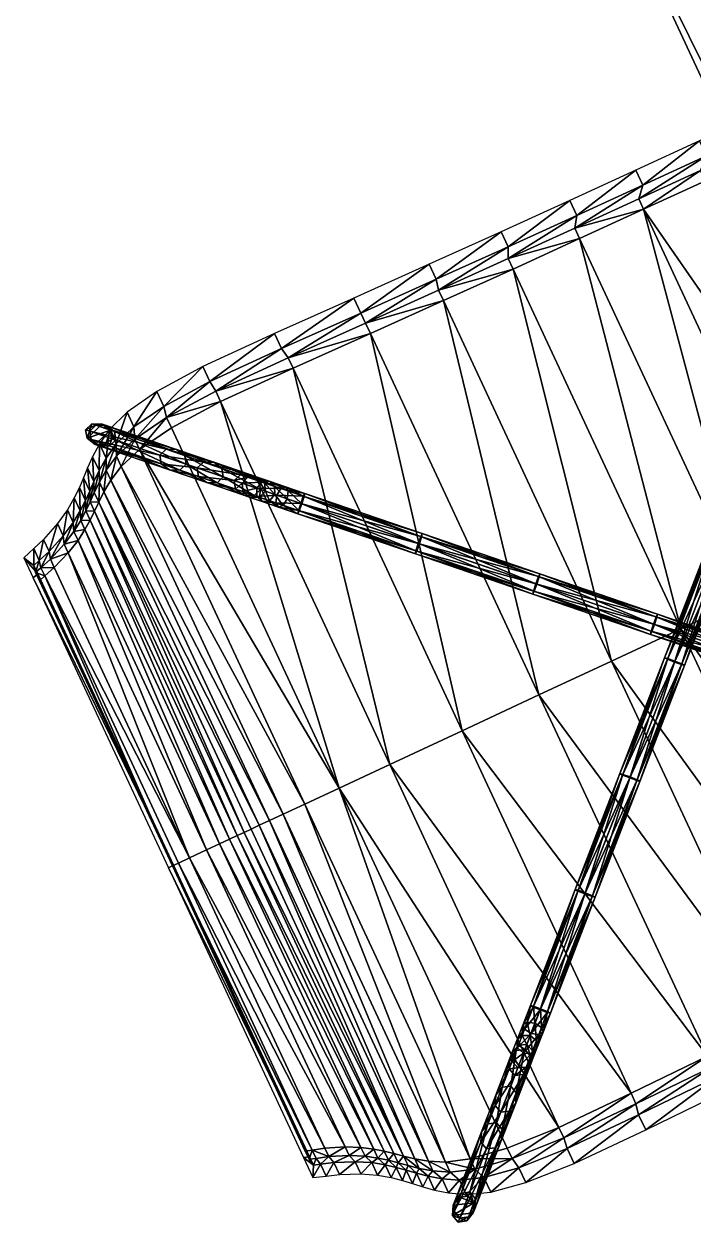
# Model space of a CAD drawing. Header units: centimetres. Extents: x -39 to 191, y -125 to 47.
# Drawn here: x -39.4 to -2, y -124.8 to -57.8 of the extents above; entities that cross this region are included whole.
import ezdxf

# ---------------------------------------------------------------- set-up
doc = ezdxf.new("R2010")
doc.units = ezdxf.units.CM
doc.layers.get('0').update_dxf_attribs({"color": 214})

msp = doc.modelspace()

# ---------------------------------------------------------------- meshes
at = {"color": 236}
mesh = msp.add_polyface(dxfattribs=at)
corners = [(154.803, 29.98, 73.369), (190.725, -47.056, 73.369), (-8.333, -46.091, 73.369), (27.59, -123.128, 73.369), (154.803, 29.98, 74.371), (190.725, -47.056, 74.371), (-8.333, -46.091, 74.371), (27.59, -123.128, 74.371), (189.803, -45.068, -0.071), (190.73, -47.054, -0.071), (187.941, -45.936, -0.071), (188.867, -47.923, -0.071), (189.803, -45.068, 68.878), (190.73, -47.054, 68.878), (187.941, -45.936, 68.878), (188.867, -47.923, 68.878), (154.809, 29.977, -0.071), (155.736, 27.991, -0.071), (152.947, 29.109, -0.071), (153.873, 27.122, -0.071), (154.809, 29.977, 68.878), (155.736, 27.991, 68.878), (152.947, 29.109, 68.878), (153.873, 27.122, 68.878), (28.541, -120.266, -0.071), (29.467, -122.252, -0.071), (26.678, -121.134, -0.071), (27.605, -123.121, -0.071), (28.541, -120.266, 68.878), (29.467, -122.252, 68.878), (26.678, -121.134, 68.878), (27.605, -123.121, 68.878), (-6.453, -45.221, -0.071), (-5.527, -47.207, -0.071), (-8.316, -46.089, -0.071), (-7.389, -48.076, -0.071), (-6.453, -45.221, 68.878), (-5.527, -47.207, 68.878), (-8.316, -46.089, 68.878), (-7.389, -48.076, 68.878), (154.803, 29.98, 68.878), (190.725, -47.056, 68.878), (-8.333, -46.091, 68.878), (27.59, -123.128, 68.878), (154.803, 29.98, 73.323), (190.725, -47.056, 73.323), (-8.333, -46.091, 73.323), (27.59, -123.128, 73.323), (153.777, 27.161, 68.878), (187.906, -46.03, 68.878), (-5.514, -47.117, 68.878), (28.616, -120.308, 68.878), (153.777, 27.161, 73.323), (187.906, -46.03, 73.323), (-5.514, -47.117, 73.323), (28.616, -120.308, 73.323)]
mesh.append_faces([[corners[k] for k in face] for face in [(0, 2, 3, 0), (3, 1, 0, 3), (4, 5, 7, 4), (7, 6, 4, 7), (0, 1, 5, 0), (5, 4, 0, 5), (1, 3, 7, 1), (7, 5, 1, 7), (3, 2, 6, 3), (6, 7, 3, 6), (2, 0, 4, 2), (4, 6, 2, 4), (8, 10, 11, 8), (11, 9, 8, 11), (12, 13, 15, 12), (15, 14, 12, 15), (8, 9, 13, 8), (13, 12, 8, 13), (9, 11, 15, 9), (15, 13, 9, 15), (11, 10, 14, 11), (14, 15, 11, 14), (10, 8, 12, 10), (12, 14, 10, 12), (16, 18, 19, 16), (19, 17, 16, 19), (20, 21, 23, 20), (23, 22, 20, 23), (16, 17, 21, 16), (21, 20, 16, 21), (17, 19, 23, 17), (23, 21, 17, 23), (19, 18, 22, 19), (22, 23, 19, 22), (18, 16, 20, 18), (20, 22, 18, 20), (24, 26, 27, 24), (27, 25, 24, 27), (28, 29, 31, 28), (31, 30, 28, 31), (24, 25, 29, 24), (29, 28, 24, 29), (25, 27, 31, 25), (31, 29, 25, 31), (27, 26, 30, 27), (30, 31, 27, 30), (26, 24, 28, 26), (28, 30, 26, 28), (32, 34, 35, 32), (35, 33, 32, 35), (36, 37, 39, 36), (39, 38, 36, 39), (32, 33, 37, 32), (37, 36, 32, 37), (33, 35, 39, 33), (39, 37, 33, 39), (35, 34, 38, 35), (38, 39, 35, 38), (34, 32, 36, 34), (36, 38, 34, 36), (45, 44, 40, 45), (40, 41, 45, 40), (47, 45, 41, 47), (41, 43, 47, 41), (46, 47, 43, 46), (43, 42, 46, 43), (44, 46, 42, 44), (42, 40, 44, 42), (48, 52, 53, 48), (53, 49, 48, 53), (49, 53, 55, 49), (55, 51, 49, 55), (51, 55, 54, 51), (54, 50, 51, 54), (50, 54, 52, 50), (52, 48, 50, 52), (48, 49, 41, 48), (41, 40, 48, 41), (53, 52, 44, 53), (44, 45, 53, 44), (49, 51, 43, 49), (43, 41, 49, 43), (55, 53, 45, 55), (45, 47, 55, 45), (51, 50, 42, 51), (42, 43, 51, 42), (54, 55, 47, 54), (47, 46, 54, 47), (50, 48, 40, 50), (40, 42, 50, 40), (52, 54, 46, 52), (46, 44, 52, 46)]], dxfattribs={"vtx2": -1, "vtx3": -1, "color": 236})
at = {"color": 74}
mesh = msp.add_polyface(dxfattribs=at)
corners = [(-4.727, -68.133, 46.685), (-4.997, -67.554, 46.685), (-8.576, -69.196, 46.504), (8.08, -86.59, 46.811), (-1.271, -66.538, 46.806), (4.63, -88.199, 46.689), (1.061, -89.863, 46.508), (-8.306, -69.775, 46.504), (1.819, -64.405, 46.879), (-1.54, -65.96, 46.806), (2.088, -64.983, 46.88), (1.868, -62.704, 47.261), (-1.595, -64.307, 47.185), (-1.208, -65.136, 47.186), (2.255, -63.533, 47.262), (-5.161, -65.95, 47.06), (-4.774, -66.78, 47.061), (-8.854, -67.642, 46.874), (-8.467, -68.473, 46.875), (1.501, -80.62, 44.515), (1.898, -80.771, 44.338), (-0.478, -86.925, 44.268), (-0.877, -86.778, 44.445), (1.334, -80.562, 44.94), (-1.047, -86.728, 44.869), (1.496, -80.632, 45.365), (-0.887, -86.804, 45.294), (1.892, -80.787, 45.541), (-0.493, -86.963, 45.471), (2.289, -80.938, 45.365), (2.456, -80.996, 44.94), (-0.094, -87.111, 45.294), (2.294, -80.926, 44.515), (0.075, -87.161, 44.869), (-0.084, -87.084, 44.445), (3.88, -74.461, 44.749), (3.715, -74.397, 45.174), (3.88, -74.461, 45.599), (4.276, -74.614, 45.775), (4.673, -74.767, 45.599), (4.276, -74.614, 44.573)]
mesh.append_faces([[corners[k] for k in face] for face in [(0, 1, 2, 0), (3, 4, 0, 3), (0, 5, 3, 0), (6, 5, 0, 6), (0, 7, 6, 0), (8, 9, 4, 8), (4, 10, 8, 4), (9, 1, 0, 9), (0, 4, 9, 0), (11, 12, 13, 11), (13, 14, 11, 13), (12, 15, 16, 12), (16, 13, 12, 16), (15, 17, 18, 15), (18, 16, 15, 18), (14, 13, 9, 14), (9, 8, 14, 9), (13, 16, 1, 13), (1, 9, 13, 1), (16, 18, 2, 16), (2, 1, 16, 2), (19, 20, 21, 19), (21, 22, 19, 21), (23, 19, 22, 23), (22, 24, 23, 22), (25, 23, 24, 25), (24, 26, 25, 24), (27, 25, 26, 27), (26, 28, 27, 26), (29, 27, 28, 29), (30, 29, 31, 30), (32, 30, 33, 32), (20, 32, 34, 20), (20, 19, 35, 20), (19, 23, 36, 19), (23, 25, 37, 23), (25, 27, 38, 25), (27, 29, 39, 27), (32, 20, 40, 32)]], dxfattribs={"vtx2": -1, "vtx3": -1, "color": 74})
mesh = msp.add_polyface(dxfattribs=at)
corners = [(-8.576, -69.196, 46.504), (-8.306, -69.775, 46.504), (-4.727, -68.133, 46.685), (-24.608, -76.438, 44.948), (-24.336, -77.022, 44.948), (-20.007, -75.083, 45.488), (-20.278, -74.5, 45.488), (-15.922, -73.241, 45.918), (-16.193, -72.66, 45.917), (-12.029, -71.475, 46.252), (-12.3, -70.895, 46.252), (-28.394, -78.891, 44.787), (-18.93, -99.185, 44.787), (-14.881, -97.297, 44.949), (-10.582, -95.293, 45.49), (-6.522, -93.399, 45.92), (-2.648, -91.593, 46.256), (-8.854, -67.642, 46.874), (-12.698, -69.393, 46.614), (-12.31, -70.225, 46.615), (-8.467, -68.473, 46.875), (-16.716, -71.211, 46.269), (-16.327, -72.045, 46.269), (-20.933, -73.105, 45.826), (-20.543, -73.942, 45.826), (-25.373, -75.086, 45.273), (-24.982, -75.926, 45.273), (-24.76, -83.653, 43.054), (-25.669, -83.342, 42.595), (-26.081, -83.388, 42.917), (-24.614, -83.889, 42.655), (-25.372, -83.63, 42.273), (-24.668, -84.32, 42.49), (-23.764, -84.18, 43.671), (-25.019, -83.751, 43.453), (-25.241, -84.124, 43.619), (-23.683, -84.022, 43.244), (-23.717, -84.196, 42.818)]
mesh.append_faces([[corners[k] for k in face] for face in [(0, 1, 2, 0), (3, 4, 5, 3), (5, 6, 3, 5), (6, 5, 7, 6), (7, 8, 6, 7), (8, 7, 9, 8), (9, 10, 8, 9), (10, 9, 1, 10), (1, 0, 10, 1), (4, 11, 12, 4), (5, 4, 13, 5), (7, 5, 14, 7), (9, 7, 15, 9), (1, 9, 16, 1), (17, 18, 19, 17), (19, 20, 17, 19), (18, 21, 22, 18), (22, 19, 18, 22), (21, 23, 24, 21), (24, 22, 21, 24), (23, 25, 26, 23), (26, 24, 23, 26), (20, 19, 10, 20), (10, 0, 20, 10), (19, 22, 8, 19), (8, 10, 19, 8), (22, 24, 6, 22), (6, 8, 22, 6), (24, 26, 3, 24), (3, 6, 24, 3), (27, 28, 29, 27), (30, 31, 28, 30), (28, 27, 30, 28), (31, 30, 32, 31), (33, 34, 35, 33), (36, 27, 34, 36), (34, 33, 36, 34), (37, 30, 27, 37), (27, 36, 37, 27)]], dxfattribs={"vtx2": -1, "vtx3": -1, "color": 74})
mesh = msp.add_polyface(dxfattribs=at)
corners = [(-6.522, -93.399, 45.92), (-2.648, -91.593, 46.256), (-12.029, -71.475, 46.252), (1.061, -89.863, 46.508), (-8.306, -69.775, 46.504), (-0.877, -86.778, 44.445), (-0.478, -86.925, 44.268), (-2.979, -93.401, 44.071), (-3.379, -93.255, 44.247), (-1.047, -86.728, 44.869), (-3.55, -93.211, 44.672), (-0.887, -86.804, 45.294), (-3.393, -93.294, 45.097), (-0.493, -86.963, 45.471), (-3, -93.455, 45.273), (-0.094, -87.111, 45.294), (-2.601, -93.6, 45.097), (0.075, -87.161, 44.869), (-2.429, -93.644, 44.672), (-0.084, -87.084, 44.445), (-2.586, -93.562, 44.247), (2.289, -80.938, 45.365), (2.456, -80.996, 44.94), (2.294, -80.926, 44.515), (1.898, -80.771, 44.338), (2.303, -93.995, 44.445), (-4.267, -91.748, 44.247), (-4.122, -91.348, 44.071), (2.446, -93.595, 44.268), (2.232, -94.157, 44.869), (-4.344, -91.908, 44.672), (2.276, -93.986, 45.294), (-4.306, -91.734, 45.097), (2.407, -93.582, 45.471), (-4.177, -91.329, 45.273), (2.551, -93.181, 45.294), (-4.031, -90.93, 45.097), (2.621, -93.019, 44.869), (-3.955, -90.77, 44.672), (2.578, -93.191, 44.445), (-3.992, -90.943, 44.247)]
mesh.append_faces([[corners[k] for k in face] for face in [(0, 1, 2, 0), (1, 3, 4, 1), (5, 6, 7, 5), (7, 8, 5, 7), (9, 5, 8, 9), (8, 10, 9, 8), (11, 9, 10, 11), (10, 12, 11, 10), (13, 11, 12, 13), (12, 14, 13, 12), (15, 13, 14, 15), (14, 16, 15, 14), (17, 15, 16, 17), (16, 18, 17, 16), (19, 17, 18, 19), (18, 20, 19, 18), (6, 19, 20, 6), (20, 7, 6, 20), (13, 15, 21, 13), (15, 17, 22, 15), (17, 19, 23, 17), (19, 6, 24, 19), (25, 26, 27, 25), (27, 28, 25, 27), (29, 30, 26, 29), (26, 25, 29, 26), (31, 32, 30, 31), (30, 29, 31, 30), (33, 34, 32, 33), (32, 31, 33, 32), (35, 36, 34, 35), (34, 33, 35, 34), (37, 38, 36, 37), (36, 35, 37, 36), (39, 40, 38, 39), (38, 37, 39, 38), (28, 27, 40, 28), (40, 39, 28, 40)]], dxfattribs={"vtx2": -1, "vtx3": -1, "color": 74})
mesh = msp.add_polyface(dxfattribs=at)
corners = [(-10.582, -95.293, 45.49), (-6.522, -93.399, 45.92), (-15.922, -73.241, 45.918), (-17.185, -86.431, 44.239), (-23.764, -84.18, 43.671), (-23.911, -84.579, 43.847), (-17.331, -86.83, 44.415), (-17.107, -86.271, 43.815), (-23.683, -84.022, 43.244), (-17.143, -86.445, 43.39), (-23.717, -84.196, 42.818), (-17.272, -86.85, 43.214), (-23.844, -84.602, 42.641), (-10.843, -89.498, 43.846), (-17.418, -87.249, 43.39), (-10.697, -89.099, 43.67), (-10.92, -89.658, 44.271), (-17.496, -87.409, 43.815), (-10.883, -89.485, 44.695), (-17.46, -87.235, 44.239), (-10.754, -89.08, 44.872), (-10.608, -88.68, 44.695), (-10.531, -88.52, 44.271), (-10.568, -88.694, 43.846), (-4.267, -91.748, 44.247), (-4.122, -91.348, 44.071), (-4.344, -91.908, 44.672), (-4.306, -91.734, 45.097), (-4.177, -91.329, 45.273), (-4.031, -90.93, 45.097), (-3.955, -90.77, 44.672), (-3.992, -90.943, 44.247)]
mesh.append_faces([[corners[k] for k in face] for face in [(0, 1, 2, 0), (3, 4, 5, 3), (5, 6, 3, 5), (7, 8, 4, 7), (4, 3, 7, 4), (9, 10, 8, 9), (8, 7, 9, 8), (11, 12, 10, 11), (10, 9, 11, 10), (13, 14, 11, 13), (11, 15, 13, 11), (16, 17, 14, 16), (14, 13, 16, 14), (18, 19, 17, 18), (17, 16, 18, 17), (20, 6, 19, 20), (19, 18, 20, 19), (21, 3, 6, 21), (6, 20, 21, 6), (22, 7, 3, 22), (3, 21, 22, 3), (23, 9, 7, 23), (7, 22, 23, 7), (15, 11, 9, 15), (9, 23, 15, 9), (24, 13, 15, 24), (15, 25, 24, 15), (13, 24, 26, 13), (27, 18, 16, 27), (28, 20, 18, 28), (18, 27, 28, 18), (29, 21, 20, 29), (20, 28, 29, 20), (30, 22, 21, 30), (21, 29, 30, 21), (31, 23, 22, 31), (22, 30, 31, 22), (25, 15, 23, 25), (23, 31, 25, 23)]], dxfattribs={"vtx2": -1, "vtx3": -1, "color": 74})
mesh = msp.add_polyface(dxfattribs=at)
corners = [(-27.074, -102.983, 67.318), (-18.698, -120.947, 67.318), (-18.151, -121.091, 63.42), (-26.681, -102.8, 63.42), (-21.749, -100.5, 46.099), (-12.359, -120.637, 46.096), (-9.467, -119.48, 44.787), (-18.93, -99.185, 44.787), (-5.427, -117.572, 44.948), (-31.139, -80.363, 46.096), (-32.932, -81.56, 48.604), (-23.68, -101.4, 48.611), (-33.961, -82.51, 51.993), (-24.89, -101.964, 52), (-34.529, -83.274, 55.764), (-25.648, -102.318, 55.767), (-34.923, -83.933, 59.568), (-26.225, -102.587, 59.568), (-35.211, -84.508, 63.42), (-28.394, -78.891, 44.787), (-14.881, -97.297, 44.949), (-24.336, -77.022, 44.948), (-10.582, -95.293, 45.49), (-20.007, -75.083, 45.488), (-14.428, -121.241, 48.604), (-15.818, -121.418, 51.993), (-16.768, -121.362, 55.764), (-17.526, -121.241, 59.568), (-31.091, -104.856, 90.451), (-30.746, -104.695, 89.323), (-38.232, -88.642, 89.324), (-38.528, -88.908, 90.452), (-30.125, -104.406, 87.297), (-29.174, -103.962, 83.257), (-36.921, -87.35, 83.258), (-37.698, -88.164, 87.299), (-28.453, -103.626, 79.232), (-36.369, -86.651, 79.233), (-27.902, -103.369, 75.23), (-35.981, -86.043, 75.23), (-27.462, -103.164, 71.257), (-35.692, -85.514, 71.257), (-35.451, -85.019, 67.318), (-38.871, -88.752, 92.571), (-31.313, -104.96, 92.571), (-31.023, -104.824, 91.624), (-38.623, -88.526, 91.624)]
mesh.append_faces([[corners[k] for k in face] for face in [(0, 1, 2, 0), (2, 3, 0, 2), (4, 5, 6, 4), (6, 7, 4, 6), (7, 6, 8, 7), (4, 9, 10, 4), (10, 11, 4, 10), (11, 10, 12, 11), (12, 13, 11, 12), (13, 12, 14, 13), (14, 15, 13, 14), (15, 14, 16, 15), (16, 17, 15, 16), (17, 16, 18, 17), (18, 3, 17, 18), (0, 3, 18, 0), (4, 7, 19, 4), (7, 20, 21, 7), (20, 22, 23, 20), (4, 11, 24, 4), (11, 13, 25, 11), (13, 15, 26, 13), (15, 17, 27, 15), (17, 3, 2, 17), (28, 29, 30, 28), (30, 31, 28, 30), (32, 33, 34, 32), (34, 35, 32, 34), (33, 36, 37, 33), (37, 34, 33, 37), (36, 38, 39, 36), (38, 40, 41, 38), (40, 0, 42, 40), (32, 35, 30, 32), (30, 29, 32, 30), (43, 44, 45, 43), (45, 46, 43, 45), (46, 45, 28, 46), (28, 31, 46, 28)]], dxfattribs={"vtx2": -1, "vtx3": -1, "color": 74})
mesh = msp.add_polyface(dxfattribs=at)
corners = [(-28.667, -78.306, 44.787), (-28.394, -78.891, 44.787), (-24.336, -77.022, 44.948), (-24.608, -76.438, 44.948), (-25.373, -75.086, 45.273), (-29.389, -76.929, 45.097), (-28.997, -77.771, 45.097), (-24.982, -75.926, 45.273), (-26.511, -84.139, 41.007), (-28.592, -83.427, 30.592), (-28.239, -83.098, 30.564), (-26.158, -83.81, 40.978), (-27.089, -84.127, 41.075), (-26.236, -83.335, 41.007), (-28.317, -82.623, 30.592), (-28.778, -82.279, 30.66), (-26.699, -82.99, 41.075), (-25.875, -83.907, 41.622), (-26.206, -84.243, 41.709), (-27.139, -83.924, 42.127), (-27.552, -83.783, 41.144), (-27.194, -83.456, 42.214), (-27.63, -83.307, 41.173), (-26.864, -83.12, 42.127), (-27.277, -82.978, 41.144), (-26.34, -83.113, 41.918), (-25.931, -83.439, 41.709), (-26.365, -83.74, 43.051), (-26.356, -84.192, 42.917), (-26.081, -83.388, 42.917), (-25.669, -83.342, 42.595), (-25.372, -83.63, 42.273), (-25.363, -84.082, 42.139), (-25.241, -84.124, 43.619), (-25.019, -83.751, 43.453), (-24.76, -83.653, 43.054)]
mesh.append_faces([[corners[k] for k in face] for face in [(0, 1, 2, 0), (2, 3, 0, 2), (4, 5, 6, 4), (6, 7, 4, 6), (7, 6, 0, 7), (0, 3, 7, 0), (8, 9, 10, 8), (10, 11, 8, 10), (9, 8, 12, 9), (13, 14, 15, 13), (15, 16, 13, 15), (11, 10, 14, 11), (14, 13, 11, 14), (11, 17, 18, 11), (19, 20, 12, 19), (21, 22, 20, 21), (20, 19, 21, 20), (23, 24, 22, 23), (22, 21, 23, 22), (25, 16, 24, 25), (24, 23, 25, 24), (26, 13, 16, 26), (16, 25, 26, 16), (17, 11, 13, 17), (13, 26, 17, 13), (27, 21, 19, 27), (19, 28, 27, 19), (29, 23, 21, 29), (21, 27, 29, 21), (30, 25, 23, 30), (23, 29, 30, 23), (31, 26, 25, 31), (25, 30, 31, 25), (32, 17, 26, 32), (26, 31, 32, 26), (33, 27, 28, 33), (34, 29, 27, 34), (27, 33, 34, 27), (29, 34, 35, 29)]], dxfattribs={"vtx2": -1, "vtx3": -1, "color": 74})
mesh = msp.add_polyface(dxfattribs=at)
corners = [(-31.41, -79.783, 46.096), (-31.139, -80.363, 46.096), (-28.394, -78.891, 44.787), (-28.667, -78.306, 44.787), (-33.198, -80.988, 48.604), (-32.932, -81.56, 48.604), (-33.961, -82.51, 51.993), (-29.389, -76.929, 45.097), (-31.951, -78.323, 46.319), (-31.562, -79.157, 46.32), (-28.997, -77.771, 45.097), (-33.624, -79.481, 48.694), (-33.241, -80.302, 48.695), (-30.671, -82.716, 20.327), (-34.601, -81.371, 1.158), (-34.249, -81.043, 1.129), (-30.319, -82.387, 20.298), (-31.247, -82.705, 20.396), (-35.177, -81.361, 1.228), (-31.708, -82.361, 20.465), (-35.638, -81.017, 1.297), (-31.433, -81.557, 20.465), (-35.363, -80.212, 1.297), (-35.716, -80.541, 1.326), (-30.857, -81.567, 20.396), (-34.788, -80.223, 1.228), (-30.396, -81.912, 20.327), (-34.326, -80.567, 1.158), (-29.707, -82.596, 30.757), (-31.786, -81.885, 20.494), (-29.629, -83.072, 30.729), (-29.354, -82.268, 30.729), (-28.778, -82.279, 30.66), (-28.317, -82.623, 30.592), (-28.239, -83.098, 30.564), (-27.277, -82.978, 41.144), (-26.699, -82.99, 41.075)]
mesh.append_faces([[corners[k] for k in face] for face in [(0, 1, 2, 0), (2, 3, 0, 2), (0, 4, 5, 0), (5, 1, 0, 5), (6, 5, 4, 6), (7, 8, 9, 7), (9, 10, 7, 9), (8, 11, 12, 8), (12, 9, 8, 12), (10, 9, 0, 10), (0, 3, 10, 0), (9, 12, 4, 9), (4, 0, 9, 4), (13, 14, 15, 13), (15, 16, 13, 15), (17, 18, 14, 17), (14, 13, 17, 14), (19, 20, 18, 19), (18, 17, 19, 18), (21, 22, 23, 21), (24, 25, 22, 24), (22, 21, 24, 22), (26, 27, 25, 26), (25, 24, 26, 25), (16, 15, 27, 16), (27, 26, 16, 27), (28, 29, 19, 28), (19, 30, 28, 19), (31, 21, 29, 31), (29, 28, 31, 29), (32, 24, 21, 32), (21, 31, 32, 21), (33, 26, 24, 33), (24, 32, 33, 24), (34, 16, 26, 34), (26, 33, 34, 26), (35, 31, 28, 35), (36, 32, 31, 36), (31, 35, 36, 31)]], dxfattribs={"vtx2": -1, "vtx3": -1, "color": 74})
mesh = msp.add_polyface(dxfattribs=at)
corners = [(-28.394, -78.891, 44.787), (-31.139, -80.363, 46.096), (-21.749, -100.5, 46.099), (-26.206, -84.243, 41.709), (-26.511, -84.139, 41.007), (-26.158, -83.81, 40.978), (-26.729, -84.25, 41.918), (-27.089, -84.127, 41.075), (-27.139, -83.924, 42.127), (-25.647, -84.434, 42.273), (-25.875, -83.907, 41.622), (-25.363, -84.082, 42.139), (-26.059, -84.48, 42.595), (-26.356, -84.192, 42.917), (-24.889, -84.694, 42.655), (-24.668, -84.32, 42.49), (-25.149, -84.791, 43.054), (-25.294, -84.555, 43.453), (-25.241, -84.124, 43.619), (-25.372, -83.63, 42.273), (-23.992, -85.001, 42.818), (-23.844, -84.602, 42.641), (-24.072, -85.159, 43.244), (-24.039, -84.985, 43.671), (-23.911, -84.579, 43.847), (-23.764, -84.18, 43.671), (-24.614, -83.889, 42.655), (-23.717, -84.196, 42.818), (-17.418, -87.249, 43.39), (-17.272, -86.85, 43.214), (-17.496, -87.409, 43.815), (-17.46, -87.235, 44.239), (-17.331, -86.83, 44.415)]
mesh.append_faces([[corners[k] for k in face] for face in [(0, 1, 2, 0), (3, 4, 5, 3), (6, 7, 4, 6), (4, 3, 6, 4), (7, 6, 8, 7), (9, 3, 10, 9), (10, 11, 9, 10), (12, 6, 3, 12), (3, 9, 12, 3), (13, 8, 6, 13), (6, 12, 13, 6), (14, 9, 11, 14), (11, 15, 14, 11), (16, 12, 9, 16), (9, 14, 16, 9), (17, 13, 12, 17), (12, 16, 17, 12), (13, 17, 18, 13), (15, 11, 19, 15), (20, 14, 15, 20), (15, 21, 20, 15), (22, 16, 14, 22), (14, 20, 22, 14), (23, 17, 16, 23), (16, 22, 23, 16), (24, 18, 17, 24), (17, 23, 24, 17), (18, 24, 25, 18), (21, 15, 26, 21), (26, 27, 21, 26), (28, 20, 21, 28), (21, 29, 28, 21), (30, 22, 20, 30), (20, 28, 30, 20), (31, 23, 22, 31), (22, 30, 31, 22), (32, 24, 23, 32), (23, 31, 32, 23)]], dxfattribs={"vtx2": -1, "vtx3": -1, "color": 74})
mesh = msp.add_polyface(dxfattribs=at)
corners = [(-33.198, -80.988, 48.604), (-34.222, -81.95, 51.993), (-33.961, -82.51, 51.993), (-34.785, -82.725, 55.763), (-34.529, -83.274, 55.764), (-33.624, -79.481, 48.694), (-34.612, -80.45, 52.028), (-34.237, -81.256, 52.028), (-33.241, -80.302, 48.695), (-35.166, -81.26, 55.838), (-34.797, -82.05, 55.839), (-35.551, -81.97, 59.723), (-35.19, -82.744, 59.723), (-35.829, -82.593, 63.668), (-35.475, -83.352, 63.668), (-35.174, -83.395, 59.568), (-34.601, -81.371, 1.158), (-34.829, -81.293, 0.049), (-34.477, -80.965, 0.02), (-34.249, -81.043, 1.129), (-35.177, -81.361, 1.228), (-35.405, -81.283, 0.119), (-35.638, -81.017, 1.297), (-35.866, -80.939, 0.189), (-35.716, -80.541, 1.326), (-35.943, -80.463, 0.218), (-35.363, -80.212, 1.297), (-35.591, -80.135, 0.189), (-34.788, -80.223, 1.228), (-35.015, -80.145, 0.119), (-34.326, -80.567, 1.158), (-34.554, -80.489, 0.049), (-31.786, -81.885, 20.494), (-31.708, -82.361, 20.465), (-31.433, -81.557, 20.465)]
mesh.append_faces([[corners[k] for k in face] for face in [(23, 31, 21, 23)]], dxfattribs={"vtx0": -1, "vtx1": -1, "vtx3": -1, "color": 74})
mesh.append_faces([[corners[k] for k in face] for face in [(23, 27, 29, 23), (23, 29, 31, 23), (31, 17, 21, 31)]], dxfattribs={"vtx0": -1, "vtx2": -1, "vtx3": -1, "color": 74})
mesh.append_faces([[corners[k] for k in face] for face in [(0, 1, 2, 0), (1, 3, 4, 1), (5, 6, 7, 5), (7, 8, 5, 7), (6, 9, 10, 6), (10, 7, 6, 10), (9, 11, 12, 9), (12, 10, 9, 12), (11, 13, 14, 11), (8, 7, 1, 8), (1, 0, 8, 1), (7, 10, 3, 7), (3, 1, 7, 3), (10, 12, 15, 10), (16, 17, 18, 16), (18, 19, 16, 18), (20, 21, 17, 20), (17, 16, 20, 17), (22, 23, 21, 22), (21, 20, 22, 21), (24, 25, 23, 24), (23, 22, 24, 23), (26, 27, 25, 26), (25, 24, 26, 25), (28, 29, 27, 28), (27, 26, 28, 27), (30, 31, 29, 30), (29, 28, 30, 29), (19, 18, 31, 19), (31, 30, 19, 31), (32, 24, 22, 32), (22, 33, 32, 22), (24, 32, 34, 24), (23, 25, 27, 23), (31, 18, 17, 31)]], dxfattribs={"vtx2": -1, "vtx3": -1, "color": 74})
mesh = msp.add_polyface(dxfattribs=at)
corners = [(-35.692, -84.502, 67.318), (-35.451, -85.019, 67.318), (-35.211, -84.508, 63.42), (-35.456, -83.981, 63.42), (-36.214, -85.544, 75.23), (-35.981, -86.043, 75.23), (-35.692, -85.514, 71.257), (-35.929, -85.005, 71.257), (-27.074, -102.983, 67.318), (-36.369, -86.651, 79.233), (-28.453, -103.626, 79.232), (-27.902, -103.369, 75.23), (-27.462, -103.164, 71.257), (-34.529, -83.274, 55.764), (-33.961, -82.51, 51.993), (-34.222, -81.95, 51.993), (-34.785, -82.725, 55.763), (-35.174, -83.395, 59.568), (-34.923, -83.933, 59.568), (-35.475, -83.352, 63.668), (-35.19, -82.744, 59.723), (-35.551, -81.97, 59.723), (-35.829, -82.593, 63.668), (-36.061, -83.15, 67.672), (-35.714, -83.895, 67.672), (-35.954, -84.424, 71.729), (-34.797, -82.05, 55.839), (-28.592, -83.427, 30.592), (-30.671, -82.716, 20.327), (-30.319, -82.387, 20.298), (-28.239, -83.098, 30.564), (-29.168, -83.416, 30.66), (-31.247, -82.705, 20.396), (-29.629, -83.072, 30.729), (-31.708, -82.361, 20.465), (-27.089, -84.127, 41.075), (-27.552, -83.783, 41.144), (-27.63, -83.307, 41.173), (-29.707, -82.596, 30.757), (-27.277, -82.978, 41.144)]
mesh.append_faces([[corners[k] for k in face] for face in [(0, 1, 2, 0), (2, 3, 0, 2), (4, 5, 6, 4), (6, 7, 4, 6), (7, 6, 1, 7), (1, 0, 7, 1), (2, 1, 8, 2), (5, 9, 10, 5), (6, 5, 11, 6), (1, 6, 12, 1), (13, 14, 15, 13), (16, 17, 18, 16), (18, 13, 16, 18), (17, 3, 2, 17), (2, 18, 17, 2), (19, 20, 21, 19), (22, 23, 24, 22), (24, 19, 22, 24), (25, 24, 23, 25), (17, 16, 26, 17), (20, 19, 3, 20), (3, 17, 20, 3), (19, 24, 0, 19), (0, 3, 19, 0), (24, 25, 7, 24), (7, 0, 24, 7), (4, 7, 25, 4), (27, 28, 29, 27), (29, 30, 27, 29), (31, 32, 28, 31), (28, 27, 31, 28), (33, 34, 32, 33), (32, 31, 33, 32), (35, 31, 27, 35), (36, 33, 31, 36), (31, 35, 36, 31), (37, 38, 33, 37), (33, 36, 37, 33), (38, 37, 39, 38)]], dxfattribs={"vtx2": -1, "vtx3": -1, "color": 74})
mesh = msp.add_polyface(dxfattribs=at)
corners = [(-38.448, -88.179, 89.325), (-38.232, -88.642, 89.324), (-37.698, -88.164, 87.299), (-37.917, -87.696, 87.299), (-36.921, -87.35, 83.258), (-37.144, -86.87, 83.258), (-36.369, -86.651, 79.233), (-36.597, -86.161, 79.233), (-35.981, -86.043, 75.23), (-36.214, -85.544, 75.23), (-38.743, -88.448, 90.452), (-38.528, -88.908, 90.452), (-36.061, -83.15, 67.672), (-36.295, -83.692, 71.729), (-35.954, -84.424, 71.729), (-36.576, -84.275, 75.832), (-36.242, -84.993, 75.832), (-36.96, -84.942, 79.976), (-36.632, -85.645, 79.976), (-37.515, -85.706, 84.154), (-37.194, -86.394, 84.154), (-38.305, -86.593, 88.357), (-37.992, -87.265, 88.356), (-38.85, -87.111, 90.464), (-38.54, -87.774, 90.464), (-39.394, -87.631, 92.571), (-38.842, -88.055, 91.624), (-38.871, -88.752, 92.571), (-38.623, -88.526, 91.624)]
mesh.append_faces([[corners[k] for k in face] for face in [(0, 1, 2, 0), (2, 3, 0, 2), (3, 2, 4, 3), (4, 5, 3, 4), (5, 4, 6, 5), (6, 7, 5, 6), (7, 6, 8, 7), (8, 9, 7, 8), (10, 11, 1, 10), (1, 0, 10, 1), (12, 13, 14, 12), (13, 15, 16, 13), (16, 14, 13, 16), (15, 17, 18, 15), (18, 16, 15, 18), (17, 19, 20, 17), (20, 18, 17, 20), (19, 21, 22, 19), (22, 20, 19, 22), (21, 23, 24, 21), (24, 22, 21, 24), (23, 25, 26, 23), (26, 24, 23, 26), (25, 27, 28, 25), (28, 26, 25, 28), (14, 16, 9, 14), (16, 18, 7, 16), (7, 9, 16, 7), (18, 20, 5, 18), (5, 7, 18, 5), (20, 22, 3, 20), (3, 5, 20, 3), (22, 24, 0, 22), (0, 3, 22, 0), (24, 26, 10, 24), (10, 0, 24, 10), (26, 28, 11, 26), (11, 10, 26, 11)]], dxfattribs={"vtx2": -1, "vtx3": -1, "color": 74})
mesh = msp.add_polyface(dxfattribs=at)
corners = [(1.061, -89.863, 46.508), (10.429, -109.951, 46.504), (13.987, -108.266, 46.685), (4.63, -88.199, 46.689), (-2.648, -91.593, 46.256), (6.733, -111.711, 46.252), (-5.882, -99.738, 43.846), (-5.483, -99.883, 43.67), (-7.986, -106.366, 43.214), (-6.054, -99.695, 44.271), (-8.386, -106.221, 43.39), (-5.898, -99.778, 44.695), (-8.558, -106.178, 43.815), (-5.504, -99.939, 44.872), (-8.402, -106.262, 44.239), (-5.105, -100.084, 44.695), (-8.008, -106.424, 44.415), (-5.089, -100.045, 43.846), (-4.933, -100.128, 44.271), (-7.436, -106.611, 43.815), (-7.593, -106.527, 43.39), (-3.379, -93.255, 44.247), (-2.979, -93.401, 44.071), (-3.55, -93.211, 44.672), (-3.393, -93.294, 45.097), (-3, -93.455, 45.273), (-2.601, -93.6, 45.097), (-2.429, -93.644, 44.672), (-2.586, -93.562, 44.247), (8.548, -96.131, 44.515), (2.303, -93.995, 44.445), (2.446, -93.595, 44.268), (8.688, -95.73, 44.338), (8.485, -96.296, 44.94), (2.232, -94.157, 44.869), (8.536, -96.127, 45.365), (2.276, -93.986, 45.294), (8.672, -95.724, 45.541), (2.407, -93.582, 45.471), (8.812, -95.323, 45.365), (2.551, -93.181, 45.294), (2.578, -93.191, 44.445), (8.823, -95.327, 44.515)]
mesh.append_faces([[corners[k] for k in face] for face in [(0, 1, 2, 0), (2, 3, 0, 2), (4, 5, 1, 4), (1, 0, 4, 1), (6, 7, 8, 6), (9, 6, 10, 9), (11, 9, 12, 11), (13, 11, 14, 13), (15, 13, 16, 15), (17, 18, 19, 17), (7, 17, 20, 7), (21, 22, 7, 21), (7, 6, 21, 7), (23, 21, 6, 23), (6, 9, 23, 6), (24, 23, 9, 24), (9, 11, 24, 9), (25, 24, 11, 25), (11, 13, 25, 11), (26, 25, 13, 26), (13, 15, 26, 13), (27, 26, 15, 27), (15, 18, 27, 15), (28, 27, 18, 28), (18, 17, 28, 18), (22, 28, 17, 22), (17, 7, 22, 17), (29, 30, 31, 29), (31, 32, 29, 31), (33, 34, 30, 33), (30, 29, 33, 30), (35, 36, 34, 35), (34, 33, 35, 34), (37, 38, 36, 37), (36, 35, 37, 36), (39, 40, 38, 39), (38, 37, 39, 38), (32, 31, 41, 32), (41, 42, 32, 41)]], dxfattribs={"vtx2": -1, "vtx3": -1, "color": 74})
mesh = msp.add_polyface(dxfattribs=at)
corners = [(-5.427, -117.572, 44.948), (-14.881, -97.297, 44.949), (-18.93, -99.185, 44.787), (-1.158, -115.503, 45.488), (-11.231, -113.587, 42.655), (-10.802, -113.657, 42.49), (-11.067, -114.343, 42.139), (-10.889, -112.702, 42.818), (-10.489, -112.845, 42.641), (-11.062, -112.662, 43.244), (-11.472, -113.723, 43.054), (-10.907, -112.748, 43.671), (-11.385, -113.986, 43.453), (-10.514, -112.911, 43.847), (-11.02, -114.222, 43.619), (-10.114, -113.054, 43.671), (-9.94, -113.095, 43.244), (-10.592, -114.292, 43.453), (-10.096, -113.008, 42.818), (-10.35, -114.156, 43.054), (-10.438, -113.893, 42.655), (-8.386, -106.221, 43.39), (-7.986, -106.366, 43.214), (-8.558, -106.178, 43.815), (-8.402, -106.262, 44.239), (-8.008, -106.424, 44.415), (-7.609, -106.568, 44.239), (-7.436, -106.611, 43.815), (-7.593, -106.527, 43.39), (-5.882, -99.738, 43.846), (-6.054, -99.695, 44.271), (-5.898, -99.778, 44.695), (-5.504, -99.939, 44.872), (-4.344, -91.908, 44.672), (-10.92, -89.658, 44.271), (-10.843, -89.498, 43.846), (-4.306, -91.734, 45.097)]
mesh.append_faces([[corners[k] for k in face] for face in [(0, 1, 2, 0), (1, 0, 3, 1), (4, 5, 6, 4), (7, 8, 5, 7), (5, 4, 7, 5), (9, 7, 4, 9), (4, 10, 9, 4), (11, 9, 10, 11), (10, 12, 11, 10), (13, 11, 12, 13), (12, 14, 13, 12), (15, 13, 14, 15), (16, 15, 17, 16), (18, 16, 19, 18), (19, 20, 18, 19), (8, 18, 20, 8), (20, 5, 8, 20), (21, 22, 8, 21), (8, 7, 21, 8), (23, 21, 7, 23), (7, 9, 23, 7), (24, 23, 9, 24), (9, 11, 24, 9), (25, 24, 11, 25), (11, 13, 25, 11), (26, 25, 13, 26), (13, 15, 26, 13), (27, 26, 15, 27), (15, 16, 27, 15), (28, 27, 16, 28), (16, 18, 28, 16), (22, 28, 18, 22), (18, 8, 22, 18), (22, 21, 29, 22), (21, 23, 30, 21), (23, 24, 31, 23), (24, 25, 32, 24), (33, 34, 35, 33), (34, 33, 36, 34)]], dxfattribs={"vtx2": -1, "vtx3": -1, "color": 74})
mesh = msp.add_polyface(dxfattribs=at)
corners = [(-1.158, -115.503, 45.488), (-10.582, -95.293, 45.49), (-14.881, -97.297, 44.949), (2.878, -113.558, 45.918), (-6.522, -93.399, 45.92), (6.733, -111.711, 46.252), (-2.648, -91.593, 46.256), (-5.154, -118.157, 44.948), (-0.887, -116.085, 45.488), (-5.427, -117.572, 44.948), (3.149, -114.139, 45.917), (7.003, -112.291, 46.252), (10.698, -110.53, 46.504), (10.429, -109.951, 46.504), (-8.604, -121.503, 45.097), (-4.61, -119.612, 45.273), (-5.002, -118.772, 45.273), (-8.996, -120.662, 45.097), (-0.239, -117.484, 45.826), (-0.629, -116.647, 45.826), (3.923, -115.471, 46.269), (3.534, -114.637, 46.269), (7.899, -113.561, 46.614), (7.51, -112.729, 46.615), (11.71, -111.742, 46.874), (11.323, -110.911, 46.875), (-9.194, -120.065, 44.787), (-8.008, -106.424, 44.415), (-7.609, -106.568, 44.239), (-5.105, -100.084, 44.695), (-4.933, -100.128, 44.271), (-7.436, -106.611, 43.815), (-7.593, -106.527, 43.39), (-5.089, -100.045, 43.846), (-7.986, -106.366, 43.214), (-5.483, -99.883, 43.67)]
mesh.append_faces([[corners[k] for k in face] for face in [(0, 1, 2, 0), (1, 0, 3, 1), (3, 4, 1, 3), (4, 3, 5, 4), (5, 6, 4, 5), (7, 8, 0, 7), (0, 9, 7, 0), (8, 10, 3, 8), (3, 0, 8, 3), (10, 11, 5, 10), (5, 3, 10, 5), (11, 12, 13, 11), (13, 5, 11, 13), (14, 15, 16, 14), (16, 17, 14, 16), (15, 18, 19, 15), (19, 16, 15, 19), (18, 20, 21, 18), (21, 19, 18, 21), (20, 22, 23, 20), (23, 21, 20, 23), (22, 24, 25, 22), (25, 23, 22, 25), (17, 16, 7, 17), (7, 26, 17, 7), (16, 19, 8, 16), (8, 7, 16, 8), (19, 21, 10, 19), (10, 8, 19, 10), (21, 23, 11, 21), (11, 10, 21, 11), (23, 25, 12, 23), (12, 11, 23, 12), (27, 28, 29, 27), (30, 29, 28, 30), (28, 31, 30, 28), (31, 32, 33, 31), (32, 34, 35, 32)]], dxfattribs={"vtx2": -1, "vtx3": -1, "color": 74})
mesh = msp.add_polyface(dxfattribs=at)
corners = [(-30.746, -104.695, 89.323), (-23.26, -120.748, 89.324), (-22.551, -120.647, 87.299), (-30.125, -104.406, 87.297), (-21.428, -120.575, 83.258), (-29.174, -103.962, 83.257), (-20.537, -120.601, 79.233), (-28.453, -103.626, 79.232), (-19.823, -120.695, 75.23), (-27.902, -103.369, 75.23), (-19.232, -120.813, 71.257), (-27.462, -103.164, 71.257), (-18.698, -120.947, 67.318), (-27.074, -102.983, 67.318), (-14.428, -121.241, 48.604), (-12.359, -120.637, 46.096), (-21.749, -100.5, 46.099), (-15.818, -121.418, 51.993), (-23.68, -101.4, 48.611), (-16.768, -121.362, 55.764), (-24.89, -101.964, 52), (-17.526, -121.241, 59.568), (-25.648, -102.318, 55.767), (-18.151, -121.091, 63.42), (-26.225, -102.587, 59.568), (-31.091, -104.856, 90.451), (-23.655, -120.804, 90.452), (-31.313, -104.96, 92.571), (-23.755, -121.167, 92.571), (-23.423, -121.123, 91.624), (-31.023, -104.824, 91.624), (-11.848, -115.186, 41.007), (-11.369, -115.126, 40.978), (-12.162, -117.178, 30.564), (-12.211, -115.635, 41.075), (-12.64, -117.237, 30.592), (-12.244, -116.212, 41.144), (-13.002, -117.685, 30.66), (-12.074, -115.281, 41.918), (-11.732, -114.885, 41.709), (-12.087, -115.804, 42.127), (-11.764, -116.148, 42.214), (-11.93, -116.578, 41.173), (-11.818, -114.62, 42.595), (-11.519, -114.334, 42.273), (-11.789, -115.033, 42.917), (-11.448, -115.33, 43.051), (-11.385, -113.986, 43.453)]
mesh.append_faces([[corners[k] for k in face] for face in [(0, 1, 2, 0), (2, 3, 0, 2), (3, 2, 4, 3), (4, 5, 3, 4), (5, 4, 6, 5), (6, 7, 5, 6), (7, 6, 8, 7), (8, 9, 7, 8), (9, 8, 10, 9), (10, 11, 9, 10), (11, 10, 12, 11), (12, 13, 11, 12), (14, 15, 16, 14), (17, 14, 18, 17), (19, 17, 20, 19), (21, 19, 22, 21), (23, 21, 24, 23), (25, 26, 1, 25), (1, 0, 25, 1), (27, 28, 29, 27), (29, 30, 27, 29), (30, 29, 26, 30), (26, 25, 30, 26), (31, 32, 33, 31), (34, 31, 35, 34), (36, 34, 37, 36), (38, 39, 31, 38), (31, 34, 38, 31), (40, 38, 34, 40), (34, 36, 40, 34), (41, 40, 36, 41), (36, 42, 41, 36), (43, 44, 39, 43), (39, 38, 43, 39), (45, 43, 38, 45), (38, 40, 45, 38), (40, 41, 46, 40), (43, 45, 47, 43)]], dxfattribs={"vtx2": -1, "vtx3": -1, "color": 74})
mesh = msp.add_polyface(dxfattribs=at)
corners = [(-11.055, -115.492, 41.007), (-11.089, -116.069, 41.075), (-11.88, -118.118, 30.66), (-11.369, -115.126, 40.978), (-11.847, -117.544, 30.592), (-11.732, -114.885, 41.709), (-11.262, -114.847, 41.622), (-11.848, -115.186, 41.007), (-11.294, -116.111, 42.127), (-11.764, -116.148, 42.214), (-11.93, -116.578, 41.173), (-11.451, -116.518, 41.144), (-10.952, -115.714, 41.918), (-10.939, -115.191, 41.709), (-11.519, -114.334, 42.273), (-11.067, -114.343, 42.139), (-11.448, -115.33, 43.051), (-11.789, -115.033, 42.917), (-12.087, -115.804, 42.127), (-10.996, -115.339, 42.917), (-10.697, -115.053, 42.595), (-10.726, -114.64, 42.273), (-11.231, -113.587, 42.655), (-11.472, -113.723, 43.054), (-11.818, -114.62, 42.595), (-11.385, -113.986, 43.453), (-11.02, -114.222, 43.619), (-10.592, -114.292, 43.453), (-10.35, -114.156, 43.054), (-10.438, -113.893, 42.655), (-10.802, -113.657, 42.49), (-10.114, -113.054, 43.671), (-9.94, -113.095, 43.244)]
mesh.append_faces([[corners[k] for k in face] for face in [(0, 1, 2, 0), (3, 0, 4, 3), (5, 6, 3, 5), (3, 7, 5, 3), (8, 9, 10, 8), (10, 11, 8, 10), (12, 8, 11, 12), (11, 1, 12, 11), (13, 12, 1, 13), (1, 0, 13, 1), (6, 13, 0, 6), (0, 3, 6, 0), (14, 15, 6, 14), (6, 5, 14, 6), (16, 17, 18, 16), (19, 16, 9, 19), (9, 8, 19, 9), (20, 19, 8, 20), (8, 12, 20, 8), (21, 20, 12, 21), (12, 13, 21, 12), (15, 21, 13, 15), (13, 6, 15, 13), (15, 14, 22, 15), (23, 22, 14, 23), (14, 24, 23, 14), (25, 23, 24, 25), (26, 25, 17, 26), (17, 16, 26, 17), (27, 26, 16, 27), (16, 19, 27, 16), (28, 27, 19, 28), (19, 20, 28, 19), (29, 28, 20, 29), (20, 21, 29, 20), (30, 29, 21, 30), (21, 15, 30, 21), (26, 27, 31, 26), (27, 28, 32, 27)]], dxfattribs={"vtx2": -1, "vtx3": -1, "color": 74})
mesh = msp.add_polyface(dxfattribs=at)
corners = [(-12.088, -121.217, 46.096), (-12.359, -120.637, 46.096), (-14.428, -121.241, 48.604), (-9.194, -120.065, 44.787), (-9.467, -119.48, 44.787), (-5.154, -118.157, 44.948), (-5.427, -117.572, 44.948), (-11.707, -121.736, 46.32), (-8.996, -120.662, 45.097), (-13.432, -119.287, 20.327), (-12.954, -119.228, 20.298), (-14.45, -123.103, 1.129), (-13.794, -119.735, 20.396), (-14.928, -123.162, 1.158), (-13.827, -120.31, 20.465), (-15.29, -123.61, 1.228), (-12.639, -119.593, 20.327), (-12.672, -120.168, 20.396), (-14.168, -124.043, 1.228), (-14.135, -123.468, 1.158), (-12.64, -117.237, 30.592), (-12.162, -117.178, 30.564), (-13.002, -117.685, 30.66), (-13.035, -118.26, 30.729), (-12.721, -118.625, 30.757), (-13.512, -120.675, 20.494), (-12.242, -118.566, 30.729), (-13.034, -120.616, 20.465), (-11.88, -118.118, 30.66), (-11.847, -117.544, 30.592), (-11.848, -115.186, 41.007), (-12.211, -115.635, 41.075), (-12.244, -116.212, 41.144), (-11.93, -116.578, 41.173), (-11.451, -116.518, 41.144), (-11.089, -116.069, 41.075), (-11.055, -115.492, 41.007), (-11.369, -115.126, 40.978)]
mesh.append_faces([[corners[k] for k in face] for face in [(0, 1, 2, 0), (0, 3, 4, 0), (4, 1, 0, 4), (3, 5, 6, 3), (6, 4, 3, 6), (7, 8, 3, 7), (3, 0, 7, 3), (9, 10, 11, 9), (12, 9, 13, 12), (14, 12, 15, 14), (16, 17, 18, 16), (10, 16, 19, 10), (20, 21, 10, 20), (10, 9, 20, 10), (22, 20, 9, 22), (9, 12, 22, 9), (23, 22, 12, 23), (12, 14, 23, 12), (24, 23, 14, 24), (14, 25, 24, 14), (26, 24, 25, 26), (25, 27, 26, 25), (28, 26, 27, 28), (27, 17, 28, 27), (29, 28, 17, 29), (17, 16, 29, 17), (21, 29, 16, 21), (16, 10, 21, 16), (21, 20, 30, 21), (20, 22, 31, 20), (22, 23, 32, 22), (33, 32, 23, 33), (23, 24, 33, 23), (34, 33, 24, 34), (24, 26, 34, 24), (35, 34, 26, 35), (26, 28, 35, 26), (28, 29, 36, 28), (29, 21, 37, 29)]], dxfattribs={"vtx2": -1, "vtx3": -1, "color": 74})
mesh = msp.add_polyface(dxfattribs=at)
corners = [(-14.428, -121.241, 48.604), (-14.162, -121.812, 48.604), (-12.088, -121.217, 46.096), (-15.818, -121.418, 51.993), (-14.658, -123.241, 52.028), (-13.281, -123.108, 48.694), (-13.664, -122.286, 48.695), (-15.034, -122.436, 52.029), (-11.318, -122.57, 46.319), (-11.707, -121.736, 46.32), (-8.604, -121.503, 45.097), (-8.996, -120.662, 45.097), (-15.557, -121.979, 51.993), (-14.928, -123.162, 1.158), (-14.45, -123.103, 1.129), (-14.537, -123.328, 0.02), (-15.015, -123.387, 0.049), (-15.29, -123.61, 1.228), (-14.53, -124.491, 1.297), (-15.009, -124.549, 1.326), (-15.095, -124.774, 0.218), (-14.617, -124.715, 0.189), (-14.168, -124.043, 1.228), (-14.255, -124.268, 0.119), (-14.135, -123.468, 1.158), (-14.222, -123.693, 0.049), (-13.432, -119.287, 20.327), (-13.794, -119.735, 20.396), (-15.323, -124.184, 1.297), (-13.827, -120.31, 20.465), (-13.512, -120.675, 20.494), (-13.034, -120.616, 20.465), (-12.672, -120.168, 20.396), (-12.639, -119.593, 20.327), (-12.954, -119.228, 20.298), (-15.377, -123.834, 0.119), (-15.41, -124.409, 0.189)]
mesh.append_faces([[corners[k] for k in face] for face in [(36, 25, 23, 36), (36, 23, 21, 36)]], dxfattribs={"vtx0": -1, "vtx2": -1, "vtx3": -1, "color": 74})
mesh.append_faces([[corners[k] for k in face] for face in [(35, 16, 25, 35), (36, 35, 25, 36)]], dxfattribs={"vtx1": -1, "vtx2": -1, "vtx3": -1, "color": 74})
mesh.append_faces([[corners[k] for k in face] for face in [(0, 1, 2, 0), (1, 0, 3, 1), (4, 5, 6, 4), (6, 7, 4, 6), (5, 8, 9, 5), (9, 6, 5, 9), (8, 10, 11, 8), (11, 9, 8, 11), (7, 6, 1, 7), (1, 12, 7, 1), (6, 9, 2, 6), (2, 1, 6, 2), (13, 14, 15, 13), (15, 16, 13, 15), (17, 13, 16, 17), (18, 19, 20, 18), (20, 21, 18, 20), (22, 18, 21, 22), (21, 23, 22, 21), (24, 22, 23, 24), (23, 25, 24, 23), (14, 24, 25, 14), (25, 15, 14, 25), (14, 13, 26, 14), (13, 17, 27, 13), (17, 28, 29, 17), (30, 29, 28, 30), (28, 19, 30, 28), (31, 30, 19, 31), (19, 18, 31, 19), (32, 31, 18, 32), (18, 22, 32, 18), (22, 24, 33, 22), (24, 14, 34, 24), (16, 15, 25, 16)]], dxfattribs={"vtx2": -1, "vtx3": -1, "color": 74})
mesh = msp.add_polyface(dxfattribs=at)
corners = [(-23.44, -121.265, 90.452), (-23.044, -121.212, 89.325), (-23.26, -120.748, 89.324), (-23.655, -120.804, 90.452), (-22.333, -121.116, 87.299), (-21.204, -121.054, 83.258), (-21.428, -120.575, 83.258), (-22.551, -120.647, 87.299), (-20.309, -121.091, 79.233), (-20.537, -120.601, 79.233), (-19.59, -121.194, 75.23), (-19.823, -120.695, 75.23), (-18.995, -121.322, 71.257), (-19.232, -120.813, 71.257), (-23.755, -121.167, 92.571), (-23.232, -122.288, 92.571), (-23.203, -121.593, 91.624), (-23.423, -121.123, 91.624), (-22.484, -122.206, 90.464), (-22.794, -121.542, 90.464), (-21.738, -122.122, 88.357), (-22.051, -121.449, 88.356), (-20.55, -122.087, 84.154), (-20.871, -121.398, 84.154), (-19.608, -122.152, 79.976), (-19.936, -121.449, 79.976), (-18.851, -122.287, 75.832), (-19.185, -121.57, 75.832), (-18.564, -121.715, 71.729)]
mesh.append_faces([[corners[k] for k in face] for face in [(0, 1, 2, 0), (2, 3, 0, 2), (4, 5, 6, 4), (6, 7, 4, 6), (5, 8, 9, 5), (9, 6, 5, 9), (8, 10, 11, 8), (11, 9, 8, 11), (10, 12, 13, 10), (13, 11, 10, 13), (4, 7, 2, 4), (2, 1, 4, 2), (14, 15, 16, 14), (16, 17, 14, 16), (15, 18, 19, 15), (19, 16, 15, 19), (18, 20, 21, 18), (21, 19, 18, 21), (20, 22, 23, 20), (23, 21, 20, 23), (22, 24, 25, 22), (25, 23, 22, 25), (24, 26, 27, 24), (27, 25, 24, 27), (17, 16, 0, 17), (0, 3, 17, 0), (16, 19, 1, 16), (1, 0, 16, 1), (19, 21, 4, 19), (4, 1, 19, 4), (21, 23, 5, 21), (5, 4, 21, 5), (23, 25, 8, 23), (8, 5, 23, 8), (25, 27, 10, 25), (10, 8, 25, 10), (27, 28, 12, 27), (12, 10, 27, 12)]], dxfattribs={"vtx2": -1, "vtx3": -1, "color": 74})
mesh = msp.add_polyface(dxfattribs=at)
corners = [(-15.818, -121.418, 51.993), (-15.557, -121.979, 51.993), (-14.162, -121.812, 48.604), (-16.768, -121.362, 55.764), (-16.512, -121.911, 55.763), (-17.526, -121.241, 59.568), (-17.275, -121.779, 59.568), (-18.151, -121.091, 63.42), (-17.905, -121.619, 63.42), (-18.456, -121.465, 67.318), (-18.698, -120.947, 67.318), (-18.995, -121.322, 71.257), (-19.232, -120.813, 71.257), (-18.851, -122.287, 75.832), (-18.223, -122.447, 71.729), (-18.564, -121.715, 71.729), (-19.185, -121.57, 75.832), (-17.658, -122.616, 67.672), (-18.005, -121.871, 67.672), (-17.082, -122.796, 63.668), (-17.436, -122.037, 63.668), (-16.426, -122.984, 59.723), (-16.787, -122.209, 59.723), (-15.635, -123.145, 55.838), (-16.003, -122.355, 55.839), (-14.658, -123.241, 52.028), (-15.034, -122.436, 52.029), (-15.015, -123.387, 0.049), (-15.377, -123.834, 0.119), (-15.29, -123.61, 1.228), (-15.323, -124.184, 1.297), (-15.41, -124.409, 0.189), (-15.009, -124.549, 1.326), (-15.095, -124.774, 0.218), (-14.617, -124.715, 0.189)]
mesh.append_faces([[corners[k] for k in face] for face in [(31, 34, 33, 31)]], dxfattribs={"vtx0": -1, "vtx3": -1, "color": 74})
mesh.append_faces([[corners[k] for k in face] for face in [(0, 1, 2, 0), (1, 0, 3, 1), (3, 4, 1, 3), (4, 3, 5, 4), (5, 6, 4, 5), (6, 5, 7, 6), (7, 8, 6, 7), (9, 8, 7, 9), (7, 10, 9, 7), (11, 9, 10, 11), (10, 12, 11, 10), (13, 14, 15, 13), (15, 16, 13, 15), (14, 17, 18, 14), (18, 15, 14, 18), (17, 19, 20, 17), (20, 18, 17, 20), (19, 21, 22, 19), (22, 20, 19, 22), (21, 23, 24, 21), (24, 22, 21, 24), (23, 25, 26, 23), (26, 24, 23, 26), (15, 18, 9, 15), (9, 11, 15, 9), (18, 20, 8, 18), (8, 9, 18, 8), (20, 22, 6, 20), (6, 8, 20, 6), (22, 24, 4, 22), (4, 6, 22, 4), (24, 26, 1, 24), (1, 4, 24, 1), (27, 28, 29, 27), (30, 29, 28, 30), (28, 31, 30, 28), (32, 30, 31, 32), (31, 33, 32, 31)]], dxfattribs={"vtx2": -1, "vtx3": -1, "color": 74})

doc.saveas('drawing.dxf')
